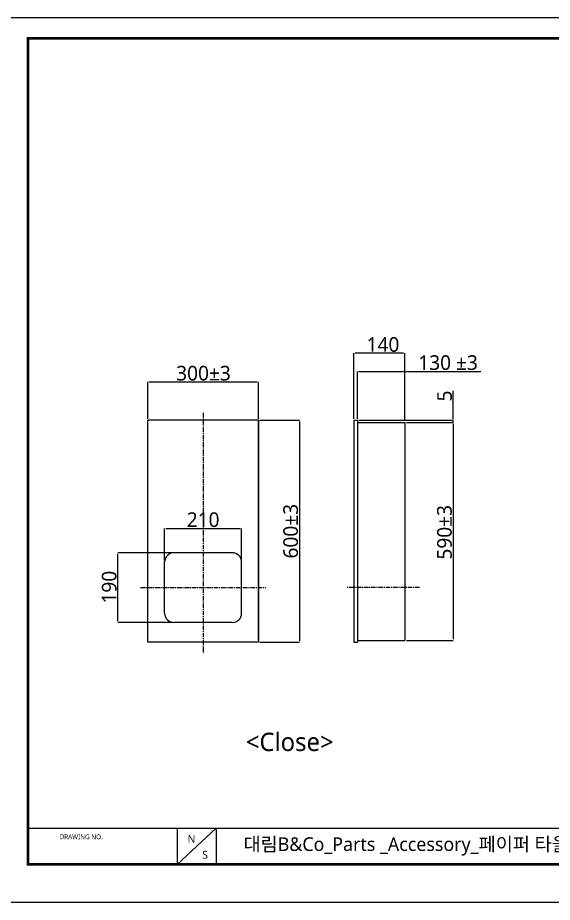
# Model space of a CAD drawing. Extents: x 16296677466 to 16296684057, y -37409618000 to -37409615586.
# Drawn here: x 16296680786 to 16296682246, y -37409618000 to -37409615586 of the extents above; entities that cross this region are included whole.
import ezdxf

# ---------------------------------------------------------------- set-up
doc = ezdxf.new("R2010")
doc.units = 0
doc.header["$LTSCALE"] = 10
doc.header["$MEASUREMENT"] = 0
doc.header["$PDMODE"] = 3
doc.header["$PDSIZE"] = -10
doc.linetypes.add('CENTER', pattern=[2, 1.25, -0.25, 0.25, -0.25])
doc.layers.get('0').update_dxf_attribs({"linetype": 'CONTINUOUS'})
doc.layers.get('DEFPOINTS').update_dxf_attribs({"linetype": 'CONTINUOUS'})
doc.layers.add('Center line', color=10, linetype='CENTER')
doc.styles.add('Daelim Dimension', font='NanumGothic.ttf')
doc.dimstyles.new('DEFAULT', dxfattribs={"dimscale": 2, "dimtxt": 2, "dimasz": 2, "dimexe": 0, "dimexo": 2, "dimgap": 1, "dimtad": 1, "dimdec": 1, "dimzin": 9, "dimdsep": 46, "dimtxsty": 'Daelim Dimension', "dimcen": 0.5, "dimclrd": 252, "dimclre": 252, "dimclrt": 3, "dimadec": 1, "dimazin": 0, "dimtfac": 1, "dimtdec": 1, "dimtix": 1, "dimtmove": 0, "dimatfit": 3, "dimfxl": 0, "dimtolj": 1, "dimtzin": 1, "dimlwd": 9, "dimlwe": 9, "dimarcsym": 0})

# ---------------------------------------------------------------- blocks, each defined once
blk = doc.blocks.new('*D0')
at = {"color": 5, "lineweight": 9}
for p, q in [((16296681141.450741, -37409616680.213364), (16296681141.450741, -37409616579.975983)), ((16296681145.450741, -37409616579.975983), (16296681439.450741, -37409616579.975983)), ((16296681443.450741, -37409616680.213364), (16296681443.450741, -37409616579.975983))]:
    blk.add_line(p, q, dxfattribs=at)
at = {"color": 5}
for points in [[(16296681145.450741, -37409616579.309319), (16296681145.450741, -37409616580.642647), (16296681141.450741, -37409616579.975983)], [(16296681439.450741, -37409616579.309319), (16296681439.450741, -37409616580.642647), (16296681443.450741, -37409616579.975983)]]:
    blk.add_solid(points, dxfattribs=at)
at = {"layer": 'DEFPOINTS', "color": 0}
for p in [(16296681443.450741, -37409616579.975983), (16296681141.450741, -37409616684.213364), (16296681443.450741, -37409616684.213364)]:
    blk.add_point(p, dxfattribs=at)
at = {"color": 7, "insert": (16296681293.49835, -37409616556.173409), "char_height": 40, "attachment_point": 5, "style": 'Daelim Dimension'}
blk.add_mtext('\\A1;300%%P3', dxfattribs=at)
blk = doc.blocks.new('*D1')
at = {"color": 5, "lineweight": 9}
for p, q in [((16296681447.45074, -37409616684.21336), (16296681555.37312, -37409616684.21336)), ((16296681555.37312, -37409616688.21336), (16296681555.37312, -37409617286.21336)), ((16296681447.45074, -37409617290.21336), (16296681555.37312, -37409617290.21336))]:
    blk.add_line(p, q, dxfattribs=at)
at = {"color": 5}
for points in [[(16296681554.70645, -37409616688.21336), (16296681556.03978, -37409616688.21336), (16296681555.37312, -37409616684.21336)], [(16296681554.70645, -37409617286.21336), (16296681556.03978, -37409617286.21336), (16296681555.37312, -37409617290.21336)]]:
    blk.add_solid(points, dxfattribs=at)
at = {"layer": 'DEFPOINTS', "color": 0}
for p in [(16296681443.45074, -37409616684.21336), (16296681443.45074, -37409617290.21336), (16296681555.37312, -37409617290.21336)]:
    blk.add_point(p, dxfattribs=at)
at = {"color": 7, "insert": (16296681531.57055, -37409616987.21336), "char_height": 40, "attachment_point": 5, "rotation": 90, "style": 'Daelim Dimension'}
blk.add_mtext('\\A1;600%%P3', dxfattribs=at)
blk = doc.blocks.new('*D2')
at = {"color": 5, "lineweight": 9}
for p, q in [((16296681208.45074, -37409617046.21336), (16296681059.90515, -37409617046.21336)), ((16296681059.90515, -37409617232.21336), (16296681059.90515, -37409617050.21336)), ((16296681208.45074, -37409617236.21336), (16296681059.90515, -37409617236.21336))]:
    blk.add_line(p, q, dxfattribs=at)
at = {"color": 5}
for points in [[(16296681059.23849, -37409617050.21336), (16296681060.57182, -37409617050.21336), (16296681059.90515, -37409617046.21336)], [(16296681059.23849, -37409617232.21336), (16296681060.57182, -37409617232.21336), (16296681059.90515, -37409617236.21336)]]:
    blk.add_solid(points, dxfattribs=at)
at = {"layer": 'DEFPOINTS', "color": 0}
for p in [(16296681059.90515, -37409617046.21336), (16296681212.45074, -37409617046.21336), (16296681212.45074, -37409617236.21336)]:
    blk.add_point(p, dxfattribs=at)
at = {"color": 7, "insert": (16296681036.1312, -37409617140.02221), "char_height": 40, "attachment_point": 5, "rotation": 90, "style": 'Daelim Dimension'}
blk.add_mtext('\\A1;190', dxfattribs=at)
blk = doc.blocks.new('*D3')
at = {"color": 5, "lineweight": 9}
for p, q in [((16296681187.450741, -37409617067.213364), (16296681187.450741, -37409616979.739479)), ((16296681191.450741, -37409616979.739479), (16296681393.450741, -37409616979.739479)), ((16296681397.450741, -37409617067.213364), (16296681397.450741, -37409616979.739479))]:
    blk.add_line(p, q, dxfattribs=at)
at = {"color": 5}
for points in [[(16296681191.450741, -37409616979.072807), (16296681191.450741, -37409616980.406143), (16296681187.450741, -37409616979.739479)], [(16296681393.450741, -37409616979.072807), (16296681393.450741, -37409616980.406143), (16296681397.450741, -37409616979.739479)]]:
    blk.add_solid(points, dxfattribs=at)
at = {"layer": 'DEFPOINTS', "color": 0}
for p in [(16296681397.450741, -37409616979.739479), (16296681187.450741, -37409617071.213364), (16296681397.450741, -37409617071.213364)]:
    blk.add_point(p, dxfattribs=at)
at = {"color": 7, "insert": (16296681292.450741, -37409616956.051353), "char_height": 40, "attachment_point": 5, "style": 'Daelim Dimension'}
blk.add_mtext('\\A1;210', dxfattribs=at)
blk = doc.blocks.new('*D4')
at = {"color": 5, "lineweight": 9}
for p, q in [((16296681847.46662, -37409616690.21337), (16296681975.20724, -37409616690.21337)), ((16296681975.20724, -37409616694.21337), (16296681975.20724, -37409617281.21337)), ((16296681847.46662, -37409617285.21337), (16296681975.20724, -37409617285.21337))]:
    blk.add_line(p, q, dxfattribs=at)
at = {"color": 5}
for points in [[(16296681974.54058, -37409616694.21337), (16296681975.87391, -37409616694.21337), (16296681975.20724, -37409616690.21337)], [(16296681974.54058, -37409617281.21337), (16296681975.87391, -37409617281.21337), (16296681975.20724, -37409617285.21337)]]:
    blk.add_solid(points, dxfattribs=at)
at = {"layer": 'DEFPOINTS', "color": 0}
for p in [(16296681843.46662, -37409616690.21337), (16296681843.46662, -37409617285.21337), (16296681975.20724, -37409617285.21337)]:
    blk.add_point(p, dxfattribs=at)
at = {"color": 7, "insert": (16296681951.40466, -37409616990.21336), "char_height": 40, "attachment_point": 5, "rotation": 90, "style": 'Daelim Dimension'}
blk.add_mtext('\\A1;590%%P3', dxfattribs=at)
blk = doc.blocks.new('*D5')
at = {"color": 5, "lineweight": 9}
for p, q in [((16296681713.46662, -37409616680.21336), (16296681713.46662, -37409616551.09698)), ((16296681717.46662, -37409616551.09698), (16296681839.46661, -37409616551.09698)), ((16296681843.46661, -37409616686.21336), (16296681843.46661, -37409616551.09698)), ((16296681843.46661, -37409616551.09698), (16296682050.13736, -37409616551.09698))]:
    blk.add_line(p, q, dxfattribs=at)
at = {"color": 5}
for points in [[(16296681717.46662, -37409616550.43032), (16296681717.46662, -37409616551.76365), (16296681713.46662, -37409616551.09698)], [(16296681839.46661, -37409616550.43032), (16296681839.46661, -37409616551.76365), (16296681843.46661, -37409616551.09698)]]:
    blk.add_solid(points, dxfattribs=at)
at = {"layer": 'DEFPOINTS', "color": 0}
for p in [(16296681713.46662, -37409616551.09698), (16296681713.46662, -37409616684.21336), (16296681843.46661, -37409616690.21336)]:
    blk.add_point(p, dxfattribs=at)
at = {"color": 7, "insert": (16296681961.12734, -37409616527.29441), "char_height": 40, "attachment_point": 5, "style": 'Daelim Dimension'}
blk.add_mtext('\\A1;130 {\\H1x;%%P3}', dxfattribs=at)
blk = doc.blocks.new('*D6')
at = {"color": 5, "lineweight": 9}
for p, q in [((16296681703.466619, -37409616680.213364), (16296681703.466619, -37409616501.50457)), ((16296681839.466619, -37409616501.50457), (16296681707.466619, -37409616501.50457)), ((16296681843.466619, -37409616686.213364), (16296681843.466619, -37409616501.50457))]:
    blk.add_line(p, q, dxfattribs=at)
at = {"color": 5}
for points in [[(16296681707.466619, -37409616500.837914), (16296681707.466619, -37409616502.171227), (16296681703.466619, -37409616501.50457)], [(16296681839.466619, -37409616500.837914), (16296681839.466619, -37409616502.171227), (16296681843.466619, -37409616501.50457)]]:
    blk.add_solid(points, dxfattribs=at)
at = {"layer": 'DEFPOINTS', "color": 0}
for p in [(16296681703.466619, -37409616501.50457), (16296681703.466619, -37409616684.213364), (16296681843.466619, -37409616690.213364)]:
    blk.add_point(p, dxfattribs=at)
at = {"color": 7, "insert": (16296681783.466619, -37409616477.873672), "char_height": 40, "attachment_point": 5, "style": 'Daelim Dimension'}
blk.add_mtext('\\A1;140', dxfattribs=at)
blk = doc.blocks.new('*D15')
at = {"color": 5, "lineweight": 9}
for p, q in [((16296681975.20724, -37409616680.21337), (16296681975.20724, -37409616603.84414)), ((16296681717.46662, -37409616684.21337), (16296681975.20724, -37409616684.21337)), ((16296681867.46662, -37409616690.21337), (16296681975.20724, -37409616690.21337)), ((16296681975.20724, -37409616690.21337), (16296681975.20724, -37409616684.21337)), ((16296681975.20724, -37409616694.21337), (16296681975.20724, -37409616698.21337))]:
    blk.add_line(p, q, dxfattribs=at)
at = {"color": 5}
for points in [[(16296681974.54058, -37409616680.21337), (16296681975.87391, -37409616680.21337), (16296681975.20724, -37409616684.21337)], [(16296681974.54058, -37409616694.21337), (16296681975.87391, -37409616694.21337), (16296681975.20724, -37409616690.21337)]]:
    blk.add_solid(points, dxfattribs=at)
at = {"layer": 'DEFPOINTS', "color": 0}
for p in [(16296681713.46662, -37409616684.21337), (16296681863.46662, -37409616690.21337), (16296681975.20724, -37409616690.21337)]:
    blk.add_point(p, dxfattribs=at)
at = {"color": 7, "insert": (16296681951.66216, -37409616618.20465), "char_height": 40, "attachment_point": 5, "rotation": 90, "style": 'Daelim Dimension'}
blk.add_mtext('\\A1;5', dxfattribs=at)

msp = doc.modelspace()

# ---------------------------------------------------------------- linework, layer by layer
for p, q in [((16296681141.450741, -37409617290.213364), (16296681141.450741, -37409616684.213364)), ((16296681443.450741, -37409616684.213364), (16296681141.450741, -37409616684.213364)), ((16296681443.450741, -37409617284.213364), (16296681443.450741, -37409616684.213364)), ((16296681443.450741, -37409616684.213364), (16296681443.450741, -37409617290.213364)), ((16296681703.466619, -37409616684.213364), (16296681713.466619, -37409616684.213364)), ((16296681703.466619, -37409616684.213364), (16296681703.466619, -37409617290.213364)), ((16296681713.466619, -37409616684.213364), (16296681713.466619, -37409617290.213364)), ((16296681713.466619, -37409616690.213364), (16296681843.466619, -37409616690.213364)), ((16296681843.466619, -37409616690.213364), (16296681843.466619, -37409617285.213364)), ((16296681372.450741, -37409617046.213364), (16296681212.450741, -37409617046.213364)), ((16296681187.450741, -37409617211.213364), (16296681187.450741, -37409617071.213364)), ((16296681397.450741, -37409617211.213364), (16296681397.450741, -37409617071.213364)), ((16296681372.450741, -37409617236.213364), (16296681212.450741, -37409617236.213364)), ((16296681443.450741, -37409617290.213364), (16296681141.450741, -37409617290.213364)), ((16296681703.466619, -37409617290.213364), (16296681713.466619, -37409617290.213364)), ((16296681713.466619, -37409617285.213364), (16296681843.466619, -37409617285.213364))]:
    msp.add_line(p, q)
at = {"color": 5}
msp.add_line((16296680814.622459, -37409617797.852409), (16296683467.999769, -37409617797.852409), dxfattribs=at)
at = {"color": 5, "ltscale": 40}
for p, q in [((16296681221.34864, -37409617797.852409), (16296681221.34864, -37409617897.148117)), ((16296681221.34864, -37409617797.852409), (16296681221.34864, -37409617897.148117)), ((16296681327.619711, -37409617797.852409), (16296681221.34864, -37409617897.148117)), ((16296681327.619711, -37409617797.852409), (16296681221.34864, -37409617897.148117)), ((16296681327.619711, -37409617797.852409), (16296681327.619711, -37409617897.148117)), ((16296681327.619711, -37409617797.852409), (16296681327.619711, -37409617897.148117))]:
    msp.add_line(p, q, dxfattribs=at)
at = {"ltscale": 0.5}
msp.add_lwpolyline([(16296680761.633631, -37409618000.160339), (16296684056.922729, -37409618000.160339), (16296684056.922729, -37409615585.639809), (16296680761.633631, -37409615585.639809)], close=True, dxfattribs=at)
at = {"color": 5, "linetype": 'ByBlock', "lineweight": 200, "const_width": 7.592832}
msp.add_lwpolyline([(16296680814.622459, -37409617896.772781), (16296684003.6119, -37409617896.772781), (16296684003.6119, -37409615641.70163), (16296680814.622459, -37409615641.70163)], close=True, dxfattribs=at)
for centre, start, end in [((16296681212.450741, -37409617071.213364), 90, 180), ((16296681372.450741, -37409617071.213364), 0, 90), ((16296681212.450741, -37409617211.213364), 180, 270), ((16296681372.450741, -37409617211.213364), 270, 0)]:
    msp.add_arc(centre, 25, start, end)
at = {"layer": 'Center line'}
for p, q in [((16296681292.450741, -37409616664.213364), (16296681292.450741, -37409617320.213364)), ((16296681121.450741, -37409617141.213364), (16296681463.450741, -37409617141.213364)), ((16296681883.466619, -37409617141.213364), (16296681683.466619, -37409617141.213364))]:
    msp.add_line(p, q, dxfattribs=at)

# ---------------------------------------------------------------- texts
at = {"color": 5, "ltscale": 40, "style": 'Daelim Dimension'}
msp.add_text('DRAWING NO.', height=13.00404731, dxfattribs=at).set_placement((16296680900.537399, -37409617827.893143))
at = {"color": 2, "style": 'Daelim Dimension'}
for s, insert, char_height, width, attachment_point in [('<Close>', (16296681528.81525, -37409617562.63858), 50, 599.58945597, 5), ('대림B&Co_Parts _Accessory_페이퍼 타올기 (노출형)_DL A9050CR2', (16296681402.51037, -37409617822.767883), 37.31117645, 1965.32451616, 1)]:
    msp.add_mtext(s, dxfattribs=dict(at, insert=insert, char_height=char_height, width=width, attachment_point=attachment_point))
at = {"char_height": 21.280803, "width": 29.69966893, "attachment_point": 1, "style": 'Daelim Dimension'}
for s, insert in [('N', (16296681250.25301, -37409617816.468643)), ('S', (16296681290.185101, -37409617859.844383))]:
    msp.add_mtext(s, dxfattribs=dict(at, insert=insert))

# ---------------------------------------------------------------- dimensions: what is measured, and where the dimension line sits
for base, p1, p2, picture, middle in [((16296681703.466619, -37409616501.50457), (16296681843.466619, -37409616690.213364), (16296681703.466619, -37409616684.213364), '*D6', (16296681783.466619, -37409616501.50457)), ((16296681397.450741, -37409616979.739479), (16296681187.450741, -37409617071.213364), (16296681397.450741, -37409617071.213364), '*D3', (16296681292.450741, -37409616979.739479))]:
    dim = msp.add_linear_dim(base=base, p1=p1, p2=p2, dimstyle='DEFAULT', override={"dimtxt": 20, "dimclrd": 5, "dimclre": 5, "dimclrt": 7})
    dim.commit()
    dim.dimension.update_dxf_attribs({"geometry": picture, "text_midpoint": middle, "dimtype": 160})
for base, p1, p2, text, picture, middle in [((16296681713.466619, -37409616551.096977), (16296681843.46661, -37409616690.213364), (16296681713.466619, -37409616684.213364), '<> {\\H1x;%%P3}', '*D5', (16296681961.12734, -37409616551.096977)), ((16296681443.450741, -37409616579.975983), (16296681141.450741, -37409616684.213364), (16296681443.450741, -37409616684.213364), '300%%P3', '*D0', (16296681293.49835, -37409616579.975983))]:
    dim = msp.add_linear_dim(base=base, p1=p1, p2=p2, text=text, dimstyle='DEFAULT', override={"dimtxt": 20, "dimclrd": 5, "dimclre": 5, "dimclrt": 7})
    dim.commit()
    dim.dimension.update_dxf_attribs({"geometry": picture, "text_midpoint": middle, "dimtype": 160})
for base, p1, p2, text, picture, middle in [((16296681975.207239, -37409616690.213371), (16296681713.466619, -37409616684.213364), (16296681863.466619, -37409616690.213364), '5', '*D15', (16296681975.20723, -37409616618.204651)), ((16296681555.373119, -37409617290.213364), (16296681443.450741, -37409616684.213364), (16296681443.450741, -37409617290.213364), '600%%P3', '*D1', (16296681555.373119, -37409616987.213364)), ((16296681975.207239, -37409617285.213371), (16296681843.466619, -37409616690.213364), (16296681843.466619, -37409617285.213364), '590%%P3', '*D4', (16296681975.20723, -37409616990.213364))]:
    dim = msp.add_linear_dim(base=base, p1=p1, p2=p2, angle=90, text=text, dimstyle='DEFAULT', override={"dimtxt": 20, "dimclrd": 5, "dimclre": 5, "dimclrt": 7})
    dim.commit()
    dim.dimension.update_dxf_attribs({"geometry": picture, "text_midpoint": middle, "dimtype": 160})
dim = msp.add_linear_dim(base=(16296681059.905149, -37409617046.213364), p1=(16296681212.450741, -37409617236.213364), p2=(16296681212.450741, -37409617046.213364), angle=90, dimstyle='DEFAULT', override={"dimtxt": 20, "dimclrd": 5, "dimclre": 5, "dimclrt": 7})
dim.commit()
dim.dimension.update_dxf_attribs({"geometry": '*D2', "text_midpoint": (16296681059.905161, -37409617140.022209), "dimtype": 160})

doc.saveas('drawing.dxf')
